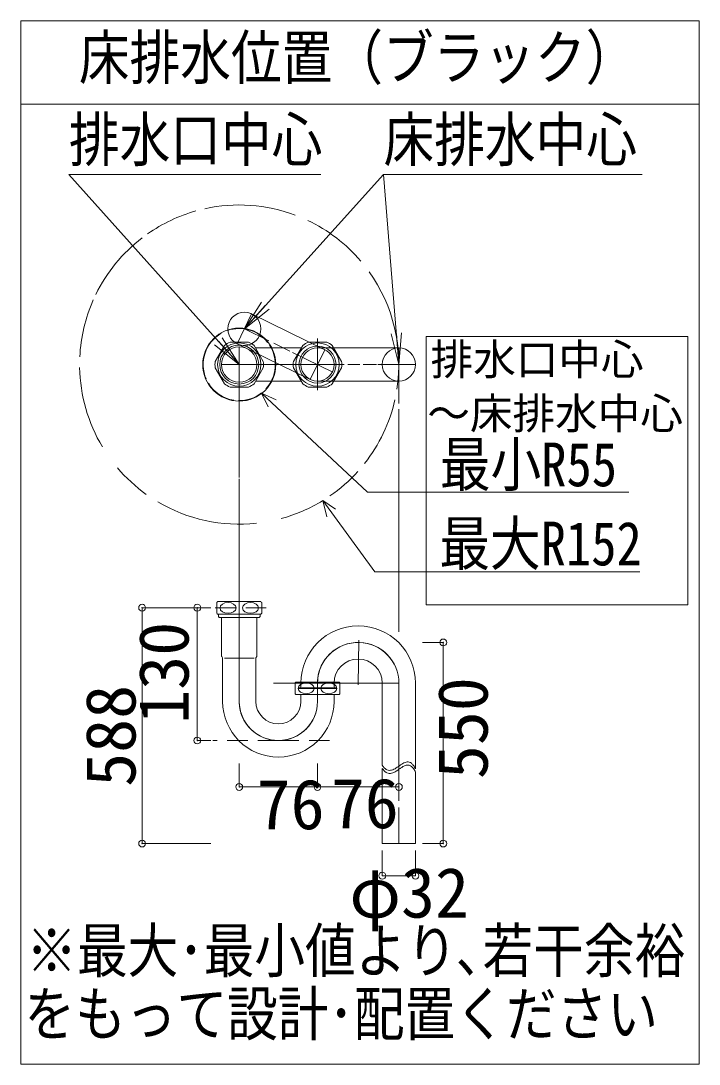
# Model space of a CAD drawing. Units: millimetres, scale not verified. Extents: x -749335 to 2004, y -1422 to 92633.
# Drawn here: x -559 to -161, y -1422 to -809 of the extents above; entities that cross this region are included whole.
import ezdxf
from ezdxf.enums import TextEntityAlignment as Align

# ---------------------------------------------------------------- set-up
doc = ezdxf.new("R2010")
doc.units = ezdxf.units.MM
doc.header["$LTSCALE"] = 10
doc.header["$PDMODE"] = 32
doc.header["$PDSIZE"] = 4
doc.linetypes.add('DASHED1', pattern=[1.8, 1.2, -0.6])
doc.layers.add('2-1_什器図', color=7, linetype='Continuous', lineweight=15)
doc.styles.add('ＭＳ ゴシック', font='')
doc.styles.get('ＭＳ ゴシック').set_extended_font_data('MS Gothic')

msp = doc.modelspace()

# ---------------------------------------------------------------- linework, layer by layer
at = {"layer": '2-1_什器図'}
for p, q in [((-559.08, -1421.73), (-559.08, -809.23)), ((-559.08, -858.23), (-160.95, -858.23)), ((-530.86, -899.42), (-383.08, -899.42)), ((-430.9, -1011.02), (-530.86, -899.42)), ((-427.9, -990.06), (-346.2, -899.42)), ((-346.2, -899.42), (-194.37, -899.42)), ((-346.2, -899.42), (-306.39, -899.42)), ((-337.19, -1011.02), (-346.2, -899.42)), ((-427.9, -990.06), (-417.87, -974.36)), ((-427.9, -990.06), (-415.59, -976.41)), ((-427.9, -990.06), (-413.32, -978.46)), ((-423.62, -981.31), (-432.17, -998.81)), ((-423.62, -981.31), (-380.69, -1002.27)), ((-413.61, -997.03), (-427.9, -990.06)), ((-430.9, -1011.02), (-443.16, -997.33)), ((-430.9, -1011.02), (-440.88, -995.29)), ((-425.48, -997.85), (-436.32, -997.85)), ((-379.54, -997.85), (-390.38, -997.85)), ((-384.96, -1026.09), (-384.96, -995.68)), ((-337.19, -1011.02), (-341.72, -992.95)), ((-337.19, -1011.02), (-338.67, -992.7)), ((-337.19, -1011.02), (-335.61, -992.46)), ((-321.17, -994.53), (-321.17, -1152.12)), ((-321.17, -994.53), (-167.62, -994.53)), ((-167.62, -994.53), (-167.62, -1152.12)), ((-430.9, -1011.02), (-445.44, -999.37)), ((-439.6, -999.74), (-445.02, -1009.13)), ((-430.9, -1000.61), (-430.9, -1026.09)), ((-430.9, -1000.61), (-430.9, -1021.43)), ((-416.79, -1009.13), (-422.21, -999.74)), ((-394.55, -1001.28), (-421.32, -1001.28)), ((-401.23, -1003.08), (-410.64, -998.48)), ((-375.95, -1015.42), (-399.54, -1003.9)), ((-393.66, -999.74), (-399.08, -1009.13)), ((-380.69, -1002.27), (-389.24, -1019.77)), ((-384.96, -1023.11), (-384.96, -998.92)), ((-384.96, -1001.28), (-337.19, -1001.28)), ((-370.85, -1009.13), (-376.27, -999.74)), ((-337.19, -1020.76), (-337.19, -1001.28)), ((-445.02, -1012.91), (-439.6, -1022.3)), ((-430.9, -1011.02), (-441.49, -1011.02)), ((-441.31, -1011.02), (-407.93, -1011.02)), ((-430.9, -1011.02), (-369.36, -1011.02)), ((-422.21, -1022.3), (-416.79, -1012.91)), ((-407.93, -1011.02), (-369.27, -1011.02)), ((-399.08, -1012.91), (-393.66, -1022.3)), ((-376.27, -1022.3), (-370.85, -1012.91)), ((-367.1, -1011.02), (-360.08, -1011.02)), ((-358.06, -1011.02), (-350.31, -1011.02)), ((-349.5, -1011.02), (-327.45, -1011.02)), ((-349.5, -1011.02), (-327.45, -1011.02)), ((-337.19, -1011.02), (-337.19, -1033.89)), ((-430.9, -1021.43), (-430.9, -1039.05)), ((-421.32, -1020.76), (-394.55, -1020.76)), ((-337.19, -1020.76), (-384.96, -1020.76)), ((-436.32, -1024.19), (-425.48, -1024.19)), ((-430.9, -1077.3), (-430.9, -1026.09)), ((-417.89, -1027.71), (-413.98, -1035.83)), ((-417.89, -1027.71), (-409.17, -1031.69)), ((-417.89, -1027.71), (-355.62, -1085.95)), ((-390.38, -1024.19), (-379.54, -1024.19)), ((-337.19, -1037.22), (-337.19, -1061.16)), ((-337.19, -1038.81), (-337.19, -1062.8)), ((-430.9, -1049.67), (-430.9, -1076.45)), ((-337.19, -1062.18), (-337.19, -1107.89)), ((-337.19, -1066.49), (-337.19, -1108.71)), ((-430.9, -1086.65), (-430.9, -1119.81)), ((-349.29, -1085.95), (-355.62, -1085.95)), ((-202.24, -1085.95), (-349.29, -1085.95)), ((-381.81, -1090.84), (-379.53, -1100.4)), ((-381.81, -1090.84), (-374.4, -1095.89)), ((-381.81, -1090.84), (-351.39, -1132.75)), ((-337.19, -1108.51), (-337.19, -1119.17)), ((-337.19, -1113.84), (-337.19, -1144.38)), ((-430.9, -1124.48), (-430.9, -1209.51)), ((-337.19, -1125.09), (-337.19, -1166.21)), ((-195.83, -1132.75), (-351.39, -1132.75)), ((-444.07, -1150.72), (-444.07, -1157.05)), ((-443.62, -1150.21), (-418.18, -1150.21)), ((-417.73, -1157.05), (-417.73, -1150.72)), ((-418.19, -1157.56), (-443.62, -1157.56)), ((-443.62, -1157.56), (-443.61, -1157.56)), ((-443.62, -1157.56), (-443.61, -1157.56)), ((-443.15, -1157.56), (-443.15, -1159.01)), ((-418.65, -1159.01), (-418.65, -1157.56)), ((-418.19, -1157.56), (-418.18, -1157.56)), ((-337.19, -1152.17), (-337.19, -1168.02)), ((-321.17, -1152.12), (-167.62, -1152.12)), ((-441.31, -1159.5), (-441.31, -1169.48)), ((-419.14, -1159.5), (-430.9, -1159.5)), ((-420.49, -1169.48), (-420.49, -1159.5)), ((-418.65, -1159.01), (-419.14, -1159.5)), ((-441.31, -1169.48), (-441.31, -1182)), ((-420.49, -1182), (-420.49, -1169.48)), ((-430.9, -1208.76), (-430.9, -1172.6)), ((-360.75, -1172.82), (-361.09, -1199.09)), ((-440.72, -1183.28), (-441.18, -1182.49)), ((-440.64, -1183.59), (-440.64, -1193.86)), ((-439.6, -1183.43), (-430.9, -1183.43)), ((-430.9, -1183.43), (-422.2, -1183.43)), ((-421.16, -1208.76), (-421.16, -1183.59)), ((-420.62, -1182.49), (-421.08, -1183.28)), ((-440.64, -1193.86), (-440.64, -1208.76)), ((-337.18, -1198.05), (-410.86, -1198.05)), ((-398.13, -1197.94), (-398.13, -1204.27)), ((-397.69, -1197.43), (-372.24, -1197.43)), ((-394.7, -1198.05), (-394.7, -1200.13)), ((-384.96, -1208.71), (-384.96, -1198.05)), ((-384.95, -1208.76), (-384.95, -1196.96)), ((-375.22, -1200.13), (-375.22, -1198.05)), ((-371.79, -1204.27), (-371.79, -1197.94)), ((-346.93, -1198.05), (-346.93, -1246.31)), ((-337.19, -1198.05), (-337.19, -1231.53)), ((-337.19, -1198.05), (-337.19, -1225.04)), ((-327.45, -1248.44), (-327.45, -1198.05)), ((-372.25, -1204.78), (-397.69, -1204.78)), ((-397.69, -1204.78), (-397.67, -1204.78)), ((-395.84, -1201.11), (-395.84, -1200.74)), ((-395.84, -1200.74), (-384.96, -1200.74)), ((-395.31, -1201.11), (-395.84, -1201.11)), ((-374.09, -1201.11), (-395.31, -1201.11)), ((-394.7, -1205.05), (-394.7, -1208.76)), ((-384.96, -1200.74), (-374.09, -1200.74)), ((-375.22, -1208.76), (-375.22, -1205.05)), ((-374.09, -1201.11), (-374.09, -1200.74)), ((-337.19, -1231.02), (-337.19, -1267.24)), ((-346.93, -1248.14), (-346.93, -1272.22)), ((-346.93, -1272.22), (-346.93, -1292.24)), ((-337.19, -1270.99), (-337.19, -1292.24))]:
    msp.add_line(p, q, dxfattribs=at)
at = {"layer": '2-1_什器図', "lineweight": 18}
for p, q in [((-559.08, -809.23), (-559.08, -1421.73)), ((-160.95, -809.23), (-559.08, -809.23)), ((-160.95, -1421.73), (-160.95, -809.23)), ((-559.08, -1421.73), (-160.95, -1421.73))]:
    msp.add_line(p, q, dxfattribs=at)
at = {"layer": '2-1_什器図', "color": 4, "lineweight": 9}
for p, q in [((-487.92, -1153.77), (-487.92, -1292.24)), ((-487.92, -1153.77), (-447.48, -1153.77)), ((-455.51, -1153.77), (-455.51, -1231.73)), ((-455.51, -1153.77), (-447.48, -1153.77)), ((-311.13, -1174.17), (-323.26, -1174.17)), ((-311.13, -1174.17), (-311.13, -1292.24)), ((-455.51, -1231.73), (-447.48, -1231.73)), ((-430.9, -1259.02), (-430.9, -1245.28)), ((-384.95, -1259.02), (-384.95, -1245.28)), ((-337.19, -1259.02), (-337.19, -1245.28)), ((-430.9, -1259.02), (-384.95, -1259.02)), ((-384.95, -1259.02), (-337.19, -1259.02)), ((-487.92, -1292.24), (-447.48, -1292.24)), ((-311.13, -1292.24), (-323.26, -1292.24)), ((-346.93, -1311.09), (-346.93, -1296.21)), ((-327.45, -1311.09), (-327.45, -1296.21)), ((-346.93, -1311.09), (-327.45, -1311.09))]:
    msp.add_line(p, q, dxfattribs=at)
at = {"layer": '2-1_什器図', "color": 4, "linetype": 'DASHED1', "lineweight": 9}
for p, q in [((-450.18, -1153.77), (-450.27, -1153.77)), ((-415.07, -1153.77), (-446.48, -1153.77)), ((-407.93, -1231.73), (-446.47, -1231.73)), ((-407.93, -1231.73), (-377.37, -1231.73))]:
    msp.add_line(p, q, dxfattribs=at)
at = {"layer": '2-1_什器図'}
for points in [[(-380.69, -1002.27), (-389.24, -1019.77), (-432.17, -998.81)], [(-430.9, -1172.43), (-430.9, -1121.93), (-430.9, -1078.15)], [(-430.9, -1159.5), (-442.66, -1159.5), (-443.15, -1159.01)], [(-346.93, -1292.24), (-327.45, -1292.24), (-327.45, -1250.28)]]:
    msp.add_lwpolyline(points, dxfattribs=at)
for centre, radius in [((-427.9, -990.06), 9.74), ((-430.9, -1011.02), 21.44), ((-430.9, -1011.02), 12.72), ((-384.96, -1011.02), 12.72), ((-430.9, -1011.02), 11.43), ((-384.96, -1011.02), 10.87), ((-384.96, -1011.02), 10.87), ((-337.19, -1011.02), 9.74)]:
    msp.add_circle(centre, radius, dxfattribs=at)
at = {"layer": '2-1_什器図', "lineweight": 18}
for centre, radius in [((-430.9, -1011.02), 10.41), ((-384.96, -1011.02), 9.74)]:
    msp.add_circle(centre, radius, dxfattribs=at)
at = {"layer": '2-1_什器図'}
for centre, radius, start, end in [((-430.9, -1011.02), 93.71, 69.55176, 102.48458), ((-430.9, -1011.02), 93.71, 105.78741, 125.02387), ((-430.9, -1011.02), 93.71, 40.45346, 64.61694), ((-430.9, -1011.02), 93.71, 127.52212, 153.93512), ((-430.9, -1011.02), 93.71, 351.07633, 35.51055), ((-430.9, -1011.02), 93.71, 156.12741, 177.22121), ((-430.9, -1011.02), 21.16, 38.01873, 108.88428), ((-430.9, -1011.02), 21.16, 119.87082, 203.47911), ((-430.9, -1011.02), 14.24, 112.37215, 127.62785), ((-430.9, -1011.02), 14.24, 52.37215, 67.62785), ((-384.96, -1011.02), 14.24, 112.37215, 127.62785), ((-384.96, -1011.02), 14.24, 52.37215, 67.62785), ((-430.9, -1011.02), 21.16, 317.38555, 32.77859), ((-430.9, -1011.02), 14.24, 172.37215, 187.62785), ((-430.9, -1011.02), 14.24, 352.37215, 7.62785), ((-384.96, -1011.02), 14.24, 172.37215, 187.62785), ((-384.96, -1011.02), 14.24, 352.37215, 7.62785), ((-430.9, -1011.02), 93.71, 181.04134, 211.02681), ((-430.9, -1011.02), 21.16, 211.12095, 261.30647), ((-430.9, -1011.02), 14.24, 232.37215, 247.62785), ((-430.9, -1011.02), 14.24, 292.37215, 307.62785), ((-384.96, -1011.02), 14.24, 232.37215, 247.62785), ((-384.96, -1011.02), 14.24, 292.37215, 307.62785), ((-430.9, -1011.02), 21.16, 269.01468, 307.94515), ((-430.9, -1011.02), 93.71, 321.76369, 347.20103), ((-430.9, -1011.02), 93.71, 220.25424, 234.38576), ((-430.9, -1011.02), 93.71, 304.63473, 317.9845), ((-430.9, -1011.02), 93.71, 239.27946, 276.17448), ((-430.9, -1011.02), 93.71, 285.1851, 301.59392), ((-430.9, -1011.02), 93.71, 274.56964, 274.58397), ((-439.94, -1153.88), 5.21, 135.09913, 142.57199), ((-421.87, -1153.88), 5.21, 37.42801, 44.90087), ((-439.94, -1153.88), 5.21, 217.42801, 224.90087), ((-421.87, -1153.88), 5.21, 315.09913, 322.57199), ((-361.08, -1198.05), 33.63, 0, 180), ((-361.08, -1198.05), 23.89, 87.94387, 180), ((-361.08, -1198.05), 23.9, 0, 177.40546), ((-361.08, -1198.05), 23.89, 0, 87.94387), ((-440.33, -1182), 0.98, 180, 210), ((-421.47, -1182), 0.98, 330, 0), ((-441.25, -1183.59), 0.612, 0, 30), ((-420.55, -1183.59), 0.612, 150, 180), ((-361.08, -1198.05), 14.15, 0, 180), ((-394, -1201.11), 5.21, 135.09913, 142.57199), ((-395.31, -1200.13), 0.613, 270, 0), ((-374.61, -1200.13), 0.613, 180, 270), ((-375.93, -1201.11), 5.21, 37.42801, 44.90087), ((-394, -1201.11), 5.21, 217.42801, 224.90087), ((-395.31, -1205.05), 0.612, 0, 26.17755), ((-374.61, -1205.05), 0.612, 150, 180), ((-375.93, -1201.11), 5.21, 315.09913, 322.57199), ((-407.93, -1208.76), 32.71, 180, 0), ((-407.93, -1208.76), 22.97, 180, 270), ((-407.93, -1208.76), 22.98, 181.87086, 0), ((-407.93, -1208.76), 13.23, 180, 0), ((-407.93, -1208.76), 22.97, 270, 0), ((-339.48, -1241.52), 8.85, 212.72203, 226.60953), ((-339.48, -1243.36), 8.85, 212.72203, 226.60953), ((-342.12, -1244.42), 4.93, 225.702, 245.03152), ((-342.6, -1245.48), 3.77, 244.86394, 266.31233), ((-342.59, -1244.79), 4.46, 266.722, 284.24596), ((-343.28, -1242.17), 7.17, 284.48835, 295.96465), ((-346.08, -1236.44), 13.55, 296.00867, 302.489), ((-357.08, -1219.14), 34.05, 302.46715, 305.15235), ((-357.08, -1220.98), 34.05, 302.46715, 305.15235), ((-253.3, -1366.54), 146.22, 124.52174, 125.14879), ((-253.3, -1368.38), 146.22, 124.52174, 125.14879), ((-324.42, -1263.08), 20.67, 120.34038, 124.6107), ((-324.42, -1264.92), 20.67, 120.34038, 124.6107), ((-330.31, -1252.95), 8.96, 111.45266, 120.60102), ((-330.31, -1254.79), 8.96, 111.45266, 120.60102), ((-331.82, -1249.02), 4.75, 96.00772, 111.8117), ((-331.82, -1250.86), 4.75, 96.00772, 111.8117), ((-331.98, -1247.61), 3.33, 73.97913, 95.71073), ((-331.98, -1249.45), 3.33, 73.97913, 95.71073), ((-332.22, -1248.07), 3.83, 51.5772, 72.48176), ((-332.22, -1249.91), 3.83, 51.5772, 72.48176), ((-334.22, -1250.32), 6.84, 35.29043, 50.21011), ((-334.22, -1252.16), 6.84, 35.29043, 50.21011), ((-340.4, -1254.46), 14.28, 24.94423, 34.52454), ((-340.4, -1256.3), 14.28, 24.94423, 34.52454), ((-342.12, -1246.26), 4.93, 225.702, 245.03152), ((-342.6, -1247.32), 3.77, 244.86394, 266.31233), ((-342.59, -1246.63), 4.46, 266.722, 284.24596), ((-343.28, -1244.01), 7.17, 284.48835, 295.96465), ((-346.08, -1238.28), 13.55, 296.00867, 302.489)]:
    msp.add_arc(centre, radius, start, end, dxfattribs=at)
for centre in [(-437.49, -1153.88), (-424.32, -1153.88), (-391.55, -1201.11), (-378.38, -1201.11)]:
    msp.add_ellipse(centre, major_axis=(4.69, 0), ratio=0.674074, dxfattribs=at)
at = {"layer": '2-1_什器図', "color": 6}
for p in [(-487.92, -1153.77), (-455.51, -1153.77), (-311.13, -1174.17), (-455.51, -1231.73), (-430.9, -1259.02), (-384.95, -1259.02), (-337.19, -1259.02), (-487.92, -1292.24), (-311.13, -1292.24), (-346.93, -1311.09), (-327.45, -1311.09)]:
    msp.add_point(p, dxfattribs=at)

# ---------------------------------------------------------------- texts
at = {"layer": '2-1_什器図', "style": 'ＭＳ ゴシック', "width": 0.85}
for s, p in [('床排水位置（ブラック）', (-525.02, -851.23)), ('排水口中心', (-530.86, -899.42)), ('床排水中心', (-346.2, -899.42)), ('最小R55', (-313.15, -1090.16)), ('最大R152', (-313.47, -1136.61)), ('※最大･最小値より､若干余裕', (-555.9, -1375.57)), ('をもって設計･配置ください', (-556.99, -1412.68))]:
    msp.add_text(s, height=25.66, dxfattribs=at).set_placement(p, align=Align.BOTTOM_LEFT)
at = {"layer": '2-1_什器図', "color": 4, "style": 'ＭＳ ゴシック'}
for s, p in [('排水口中心', (-318.57, -1022.61)), ('～床排水中心', (-320.48, -1054.35))]:
    msp.add_text(s, height=18.33, dxfattribs=at).set_placement(p, align=Align.BOTTOM_LEFT)
at = {"layer": '2-1_什器図', "style": 'ＭＳ ゴシック'}
for s, p in [('130', (-451.79, -1221.89)), ('550', (-276.26, -1254.39)), ('588', (-482.99, -1258.91))]:
    msp.add_text(s, height=29.33, rotation=90, dxfattribs=at).set_placement(p, align=Align.BOTTOM_LEFT)
for s, p in [('76', (-420.7, -1292.62)), ('76', (-377.17, -1292.03)), ('φ32', (-366.25, -1344.54))]:
    msp.add_text(s, height=29.33, dxfattribs=at).set_placement(p, align=Align.BOTTOM_LEFT)

doc.saveas('drawing.dxf')
